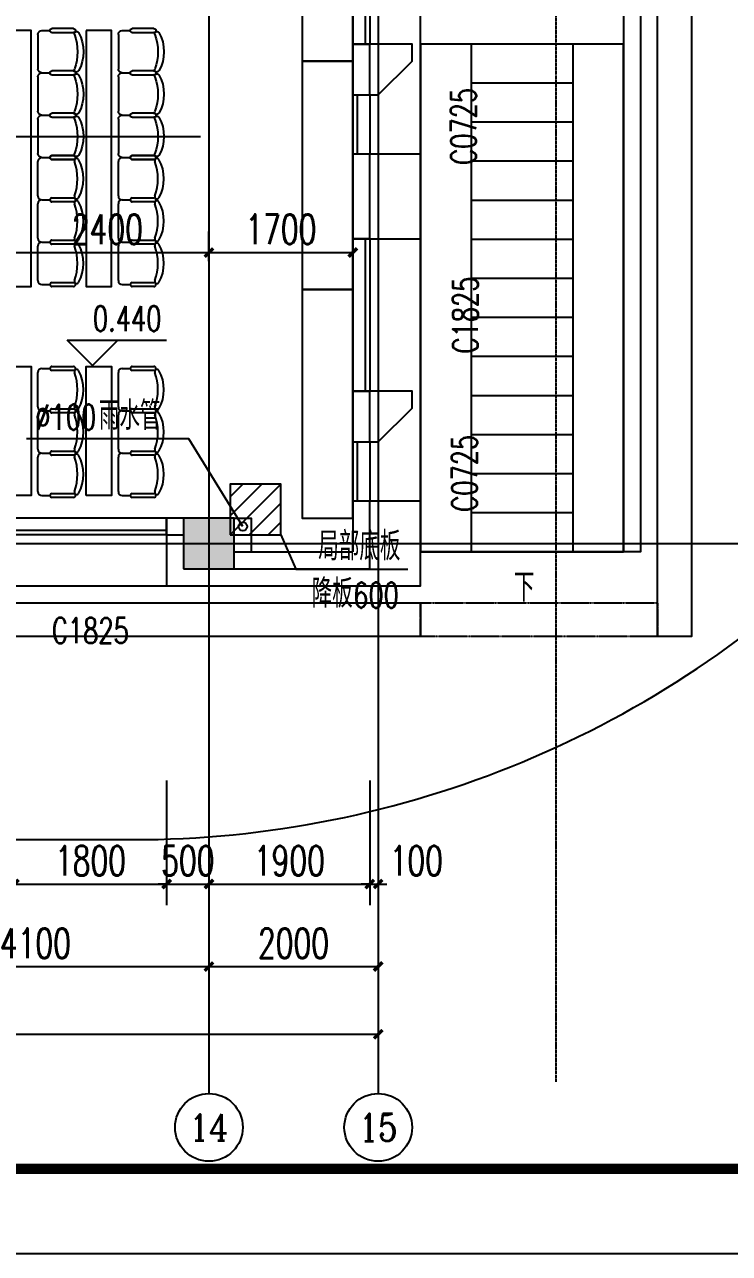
# Model space of a CAD drawing. Header units: millimetres. Extents: x 0 to 118900, y 0 to 84100.
# Drawn here: x 80220 to 88548, y 0 to 14521 of the extents above; entities that cross this region are included whole.
import ezdxf
from ezdxf.enums import TextEntityAlignment as Align

# ---------------------------------------------------------------- set-up
doc = ezdxf.new("R2010")
doc.units = ezdxf.units.MM
doc.linetypes.add('DASH', pattern=[0.35, 0.25, -0.1])
doc.linetypes.add('DOTE', pattern=[2.42, 2, -0.2, 0.02, -0.2])
for name, color, linetype in [('AXIS', 3, 'Continuous'), ('AXIS_TEXT', 7, 'Continuous'), ('COLUMN', 2, 'Continuous'), ('DIM_ELEV', 3, 'Continuous'), ('DIM_LEAD', 3, 'Continuous'), ('DIM_SYMB', 3, 'Continuous'), ('DOTE', 1, 'DOTE'), ('EVTR', 6, 'Continuous'), ('FACADE OUTER SKIN', 6, 'Continuous'), ('FUR', 36, 'Continuous'), ('PUB_DIM', 3, 'Continuous'), ('PUB_HATCH', 8, 'Continuous'), ('PUB_TEXT', 7, 'Continuous'), ('RD-侧石线', 9, 'Continuous'), ('SEE', 5, 'Continuous'), ('STAIR', 201, 'Continuous'), ('SURFACE', 6, 'Continuous'), ('WALL', 2, 'Continuous'), ('WINDOW', 4, 'Continuous'), ('WINDOW_TEXT', 7, 'Continuous'), ('图框', 7, 'Continuous'), ('排水', 7, 'Continuous')]:
    doc.layers.add(name, color=color, linetype=linetype)
doc.layers.add('DIM_MODI', color=6, linetype='Continuous', plot=False)
doc.styles.add('_TCH_AXIS', font='COMPLEX', dxfattribs={"bigfont": 'GBCBIG'})
doc.styles.add('_TCH_DIM', font='SIMPLEX', dxfattribs={"bigfont": 'GBCBIG'})
doc.styles.add('_TCH_WINDOW', font='SIMPLEX', dxfattribs={"height": 3.5, "bigfont": 'GBCBIG'})
doc.styles.add('COMPLEX', font='COMPLEX')
doc.styles.add('DIM_FONT', font='SIMPLEX', dxfattribs={"width": 0.7, "bigfont": 'GBCBIG'})
doc.styles.add('TKZ1_tjhts.shx', font='tjromant.shx', dxfattribs={"bigfont": 'tjhts.shx'})
doc.dimstyles.new('_TCH_ARCH&&100', dxfattribs={"dimtxt": 350, "dimasz": 100, "dimexe": 250, "dimexo": 300, "dimgap": 100, "dimtad": 1, "dimdec": 0, "dimzin": 0, "dimdsep": 46, "dimtxsty": 'DIM_FONT', "dimblk": 'ARCHTICK', "dimcen": 0.09, "dimclrt": 7, "dimazin": 2, "dimtfac": 1, "dimtdec": 0, "dimtix": 1, "dimtmove": 2, "dimatfit": 3, "dimldrblk": 'ARCHTICK', "dimfxl": 1, "dimtolj": 1, "dimtzin": 0, "dimarcsym": 0})

# ---------------------------------------------------------------- blocks, each defined once
blk = doc.blocks.new('WATER PIPE 05')
at = {"layer": 'EVTR', "ltscale": 20}
blk.add_circle((573814, 805851), 50, dxfattribs=at)
at = {"layer": 'SURFACE', "ltscale": 20}
blk.add_lwpolyline([(573714, 805951), (573914, 805951), (573914, 805551)], dxfattribs=at)
blk = doc.blocks.new('TJAD_TK_A0_A')
at = {"layer": '图框'}
blk.add_line((-0.12, 0.06), (1188.88, 0.06), dxfattribs=at)
at = {"layer": '图框', "const_width": 1.2}
blk.add_lwpolyline([(1178.88, 10.06), (1178.88, 831.06), (24.88, 831.06), (24.88, 10.06)], close=True, dxfattribs=at)
at = {"style": 'TKZ1_tjhts.shx'}
for tag, p, height, flags in [('ClientChinese_001', (977.79, 443.57), 5, 8), ('ClientChinese_002', (1013.71, 434.65), 5, 8), ('DescriptionChineseA_001', (1089.55, 425.89), 3.6, 8), ('RevA', (1115.23, 424.56), 3, 8), ('ProjectNameChinese_001', (992.73, 296.22), 5, 8), ('SubProjectChinese_001', (1095.02, 282.68), 3, 8), ('SubProjectNo', (1158.66, 271.34), 3, 8), ('ApprovedBy', (1120.43, 250.26), 3.6, 8), ('ApprovedBySignPos', (1139.55, 247.78), 3.6, 9), ('ReviewedBy', (1120.43, 240.36), 3.6, 8), ('ReviewedBySignPos', (1139.55, 238.08), 3.6, 9), ('CheckedBy', (1120.43, 230.63), 3.6, 8), ('CheckedBySignPos', (1138.96, 228.13), 3.6, 9), ('PrincipalInCharge1', (1120.43, 219.88), 3.6, 8), ('PrincipalInCharge1SignPos', (1138.79, 217.18), 3.6, 9), ('PrincipalInCharge2', (1120.43, 210.44), 3.6, 8), ('PrincipalInCharge2SignPos', (1138.61, 207.69), 3.6, 9), ('DisciplineResponsible1', (1120.43, 200.15), 3.6, 8), ('DisciplineResponsible1SignPos', (1139.16, 197.4), 3.6, 9), ('DisciplineResponsible2', (1120.43, 190.13), 3.6, 8), ('DisciplineResponsible2SignPos', (1138.95, 187.58), 3.6, 9), ('DesignedBy1', (1120.43, 180.47), 3.6, 8), ('DesignedBy1SignPos', (1138.5, 177.67), 3.6, 9), ('DesignedBy2', (1120.43, 169.78), 3.6, 8), ('DesignedBy2SignPos', (1138.65, 167.23), 3.6, 9), ('DrawnBy', (1120.43, 160.19), 3.6, 8), ('DrawnBySignPos', (1138.65, 157.82), 3.6, 9), ('DisciplineChinese', (1119.24, 125.84), 3.6, 8), ('StageChinese', (1158.76, 125.37), 3.6, 8), ('DisciplineEnglish', (1119.42, 122.2), 2.2, 8), ('StageEnglish', (1158.94, 121.73), 2.2, 8), ('SheetNo', (1118.87, 114.03), 3, 8), ('Rev2', (1158.86, 113.56), 3, 8)]:
    blk.add_attdef(tag, p, '', height=height, dxfattribs=dict(at, flags=flags))
at = {"style": 'TKZ1_tjhts.shx', "width": 0.7, "flags": 8}
for tag, p, height in [('DateA', (1099.36, 424.56), 3), ('ProjectNo', (1119.31, 270.56), 3), ('ApprovedByDate', (1159.94, 250.39), 3.6), ('ReviewedByDate', (1159.94, 241), 3.6), ('CheckedByDate', (1159.94, 230.41), 3.6), ('PrincipalInCharge1Date', (1159.94, 220.36), 3.6), ('PrincipalInCharge2Date', (1159.94, 210.61), 3.6), ('DisciplineResponsible1Date', (1159.94, 200.05), 3.6), ('DisciplineResponsible2Date', (1159.94, 190.43), 3.6), ('DesignedBy1Date', (1159.94, 179.93), 3.6), ('DesignedBy2Date', (1159.94, 169.41), 3.6), ('DrawnByDate', (1159.94, 159.78), 3.6)]:
    blk.add_attdef(tag, p, '', height=height, dxfattribs=at)
at = {"style": 'TKZ1_tjhts.shx', "flags": 8}
for tag, height, p in [('DescriptionEnglishA', 2.2, (1150.82, 423.33)), ('ClientEnglish', 3, (1139.46, 390.63)), ('ProjectNameEnglish', 3, (1142.02, 290.26)), ('SubProjectEnglish', 2.2, (1148.76, 279.65)), ('SheetTitleEnglish', 3, (1142.79, 135.3))]:
    blk.add_attdef(tag, text='', height=height, dxfattribs=at).set_placement(p, align=Align.MIDDLE_CENTER)
at = {"style": 'TKZ1_tjhts.shx', "flags": 9}
for tag, p in [('Electricity3SignPos', (15.68, 269.92)), ('ELV3SignPos', (23.47, 269.59)), ('Electricity2SignPos', (15.71, 253.14)), ('ELV2SignPos', (23.5, 252.81)), ('Electricity1SignPos', (15.63, 237.78)), ('ELV1SignPos', (23.42, 237.46)), ('Power3SignPos', (23.18, 205.92)), ('HVAC3SignPos', (14.96, 205.89)), ('Power2SignPos', (23.38, 189.51)), ('HVAC2SignPos', (15.13, 189.18)), ('Power1SignPos', (23.75, 173.22)), ('HVAC1SignPos', (15.89, 173.16)), ('Plumbing3SignPos', (16.07, 141.15)), ('Structure7SignPos', (23.2, 141.11)), ('Structure6SignPos', (23, 125.87)), ('Plumbing2SignPos', (14.83, 125.62)), ('Structure5SignPos', (23, 110.08)), ('Plumbing1SignPos', (15.66, 109.11)), ('Structure4SignPos', (23, 93.78)), ('Architecture3SignPos', (16.07, 77.07)), ('Structure3SignPos', (22.74, 77.47)), ('Architecture2SignPos', (15.8, 61.24)), ('Structure2SignPos', (23.12, 62.01)), ('Architecture1SignPos', (16.88, 45.06)), ('Structure1SignPos', (23.11, 45.86))]:
    blk.add_attdef(tag, p, '', height=2.5, rotation=90, dxfattribs=at)
at = {"style": 'TKZ1_tjhts.shx', "flags": 8}
blk.add_attdef('SheetTitleChinese', text='', height=5, dxfattribs=at).set_placement((1140.42, 148.12), align=Align.TOP_CENTER)
blk = doc.blocks.new('_AXISO')
blk.add_circle((0, 0), 0.5)
at = {"layer": 'AXIS_TEXT', "style": 'COMPLEX', "width": 1.041667}
blk.add_attdef('A', text='', height=0.56, dxfattribs=at).set_placement((-0.25, -0.28), (0.25, -0.28), align=Align.FIT)
blk = doc.blocks.new('_ArchTick')
at = {"color": 0, "linetype": 'ByBlock', "const_width": 0.4}
blk.add_lwpolyline([(-0.5, -0.5), (0.5, 0.5)], dxfattribs=at)
blk = doc.blocks.new('*D50')
at = {"layer": 'AXIS', "color": 0, "lineweight": -2, "transparency": 16777216}
for p, q in [((718944, 1539853), (718944, 1536603)), ((791444, 1539853), (791444, 1536603)), ((718944, 1536853), (791444, 1536853))]:
    blk.add_line(p, q, dxfattribs=at)
at = {"layer": 'Defpoints', "color": 0, "transparency": 16777216}
for p in [(718944, 1540153), (791444, 1540153), (791444, 1536853)]:
    blk.add_point(p, dxfattribs=at)
at = {"layer": 'AXIS', "color": 0, "lineweight": -2, "transparency": 16777216, "xscale": 100, "yscale": 100, "zscale": 100, "rotation": 180}
blk.add_blockref('_ArchTick', (718944, 1536853), dxfattribs=at)
at = {"layer": 'AXIS', "color": 0, "lineweight": -2, "transparency": 16777216, "xscale": 100, "yscale": 100, "zscale": 100}
blk.add_blockref('_ArchTick', (791444, 1536853), dxfattribs=at)
at = {"layer": 'AXIS', "color": 7, "transparency": 16777216, "insert": (755194, 1537128), "char_height": 350, "attachment_point": 5, "style": 'DIM_FONT'}
blk.add_mtext('\\A1;72500', dxfattribs=at)
blk = doc.blocks.new('*D63')
at = {"layer": 'AXIS', "color": 0, "lineweight": -2, "transparency": 16777216}
for p, q in [((785344, 1539853), (785344, 1537403)), ((789444, 1539853), (789444, 1537403)), ((785344, 1537653), (789444, 1537653))]:
    blk.add_line(p, q, dxfattribs=at)
at = {"layer": 'Defpoints', "color": 0, "transparency": 16777216}
for p in [(785344, 1540153), (789444, 1540153), (789444, 1537653)]:
    blk.add_point(p, dxfattribs=at)
at = {"layer": 'AXIS', "color": 0, "lineweight": -2, "transparency": 16777216, "xscale": 100, "yscale": 100, "zscale": 100, "rotation": 180}
blk.add_blockref('_ArchTick', (785344, 1537653), dxfattribs=at)
at = {"layer": 'AXIS', "color": 0, "lineweight": -2, "transparency": 16777216, "xscale": 100, "yscale": 100, "zscale": 100}
blk.add_blockref('_ArchTick', (789444, 1537653), dxfattribs=at)
at = {"layer": 'AXIS', "color": 7, "transparency": 16777216, "insert": (787394, 1537928), "char_height": 350, "attachment_point": 5, "style": 'DIM_FONT'}
blk.add_mtext('\\A1;4100', dxfattribs=at)
blk = doc.blocks.new('*D64')
at = {"layer": 'AXIS', "color": 0, "lineweight": -2, "transparency": 16777216}
for p, q in [((789444, 1539853), (789444, 1537403)), ((791444, 1539853), (791444, 1537403)), ((789444, 1537653), (791444, 1537653))]:
    blk.add_line(p, q, dxfattribs=at)
at = {"layer": 'Defpoints', "color": 0, "transparency": 16777216}
for p in [(789444, 1540153), (791444, 1540153), (791444, 1537653)]:
    blk.add_point(p, dxfattribs=at)
at = {"layer": 'AXIS', "color": 0, "lineweight": -2, "transparency": 16777216, "xscale": 100, "yscale": 100, "zscale": 100, "rotation": 180}
blk.add_blockref('_ArchTick', (789444, 1537653), dxfattribs=at)
at = {"layer": 'AXIS', "color": 0, "lineweight": -2, "transparency": 16777216, "xscale": 100, "yscale": 100, "zscale": 100}
blk.add_blockref('_ArchTick', (791444, 1537653), dxfattribs=at)
at = {"layer": 'AXIS', "color": 7, "transparency": 16777216, "insert": (790444, 1537928), "char_height": 350, "attachment_point": 5, "style": 'DIM_FONT'}
blk.add_mtext('\\A1;2000', dxfattribs=at)
blk = doc.blocks.new('A$C2A1F14C1')
for p, q in [((0, -170), (0, 170)), ((39, 209), (117, 209)), ((137, 228), (351, 228)), ((351, 189), (137, 189)), ((39, -209), (117, -209)), ((137, -189), (351, -189)), ((351, -228), (137, -228))]:
    blk.add_line(p, q)
for centre, radius, start, end in [((39, 170), 39, 90, 180), ((137, 209), 19.5, 90, 270), ((351, 209), 19.5, 270, 90), ((381, 178), 21.9, 31.8908, 201.2393), ((-116, 0), 506, 340.4246, 19.5754), ((68, 0), 382, 330.2912, 29.7088), ((39, -170), 39, 180, 270), ((137, -209), 19.5, 90, 270), ((351, -209), 19.5, 270, 90), ((381, -178), 21.9, 158.7607, 328.1092)]:
    blk.add_arc(centre, radius, start, end)
blk = doc.blocks.new('120 SEATS')
at = {"layer": 'DIM_MODI', "ltscale": 20}
for points in [[(1002799, 1572146), (1001583, 1572146), (1000919, 1572810), (1000919, 1574126)], [(1002799, 1572426), (1001699, 1572426), (1001199, 1572926), (1001199, 1574126)], [(1002799, 1574126), (1002799, 1572146)]]:
    blk.add_lwpolyline(points, dxfattribs=at)
at = {"layer": 'FUR'}
for points in [[(993849, 1574289), (993849, 1572763), (994149, 1572763), (994149, 1574289), (993849, 1574289)], [(994799, 1574289), (994799, 1572763), (995099, 1572763), (995099, 1574289), (994799, 1574289)], [(995749, 1574289), (995749, 1572763), (996049, 1572763), (996049, 1574289), (995749, 1574289)], [(996699, 1574289), (996699, 1572763), (996999, 1572763), (996999, 1574289), (996699, 1574289)], [(997649, 1574289), (997649, 1572763), (997949, 1572763), (997949, 1574289), (997649, 1574289)], [(998599, 1574289), (998599, 1572763), (998899, 1572763), (998899, 1574289), (998599, 1574289)], [(999549, 1574289), (999549, 1572763), (999849, 1572763), (999849, 1574289), (999549, 1574289)], [(992899, 1573789), (992899, 1572763), (993199, 1572763), (993199, 1573789), (992899, 1573789)], [(992891, 1571876), (992891, 1568363), (993191, 1568363), (993191, 1571876), (992891, 1571876)], [(993849, 1571876), (993849, 1568363), (994149, 1568363), (994149, 1571876), (993849, 1571876)], [(994799, 1571876), (994799, 1568363), (995099, 1568363), (995099, 1571876), (994799, 1571876)], [(995749, 1571876), (995749, 1568363), (996049, 1568363), (996049, 1571876), (995749, 1571876)], [(996699, 1571876), (996699, 1568363), (996999, 1568363), (996999, 1571876), (996699, 1571876)], [(997649, 1571876), (997649, 1568363), (997949, 1568363), (997949, 1571876), (997649, 1571876)], [(998599, 1571876), (998599, 1568363), (998899, 1568363), (998899, 1571876), (998599, 1571876)], [(999549, 1571876), (999549, 1568363), (999849, 1568363), (999849, 1571876), (999549, 1571876)], [(1000499, 1571386), (1000499, 1568363), (1000799, 1568363), (1000799, 1571386), (1000499, 1571386)], [(1001449, 1571386), (1001449, 1568363), (1001749, 1568363), (1001749, 1571386), (1001449, 1571386)], [(992899, 1566391), (992899, 1567417), (993199, 1567417), (993199, 1566391), (992899, 1566391)], [(993849, 1565891), (993849, 1567417), (994149, 1567417), (994149, 1565891), (993849, 1565891)], [(994799, 1565891), (994799, 1567417), (995099, 1567417), (995099, 1565891), (994799, 1565891)], [(995749, 1565891), (995749, 1567417), (996049, 1567417), (996049, 1565891), (995749, 1565891)], [(996699, 1565891), (996699, 1567417), (996999, 1567417), (996999, 1565891), (996699, 1565891)], [(997649, 1565891), (997649, 1567417), (997949, 1567417), (997949, 1565891), (997649, 1565891)], [(998599, 1565891), (998599, 1567417), (998899, 1567417), (998899, 1565891), (998599, 1565891)], [(999549, 1565891), (999549, 1567417), (999849, 1567417), (999849, 1565891), (999549, 1565891)], [(1000499, 1565891), (1000499, 1567417), (1000799, 1567417), (1000799, 1565891), (1000499, 1565891)], [(1001449, 1565891), (1001449, 1567417), (1001749, 1567417), (1001749, 1565891), (1001449, 1565891)]]:
    blk.add_lwpolyline(points, dxfattribs=at)
for points in [[(991499, 1567687), (990699, 1567687), (990699, 1572565), (991499, 1572565), (991899, 1572065), (991899, 1568187)], [(990799, 1572076), (990699, 1572076), (990699, 1568076), (990799, 1568076)]]:
    blk.add_lwpolyline(points, close=True, dxfattribs=at)
at = {"layer": 'FUR', "ltscale": 20}
blk.add_lwpolyline([(991399, 1571149), (991899, 1571149), (991899, 1569103), (991399, 1569103)], close=True, dxfattribs=at)
at = {"layer": 'SEE', "linetype": 'DASH'}
for p, q in [((990721, 1568104), (994452, 1574626)), ((990713, 1572149), (994479, 1565626))]:
    blk.add_line(p, q, dxfattribs=at)
at = {"layer": 'SEE'}
for points in [[(994799, 1574926), (994799, 1565626)], [(996699, 1574926), (996699, 1565626)], [(998599, 1574926), (998599, 1565626)], [(990719, 1573346), (995916, 1572137), (990719, 1570927)], [(1002799, 1571866), (1000499, 1571866), (1000499, 1565626)], [(990697, 1570136), (1002799, 1570136)]]:
    blk.add_lwpolyline(points, dxfattribs=at)
blk.add_lwpolyline([(995916, 1572287), (996316, 1572287), (996316, 1571987), (995916, 1571987)], close=True, dxfattribs=at)
at = {"layer": 'FUR', "extrusion": (0, 0, -1), "xscale": 1.198432564735413, "yscale": 1.198432564735413, "zscale": -1.198432564735413, "rotation": 180}
for p in [(-994229, 1574037), (-995179, 1574037), (-996129, 1574037), (-997079, 1574037), (-998029, 1574037), (-998979, 1574037), (-999929, 1574037), (-993279, 1573537), (-994229, 1573537), (-995179, 1573537), (-996129, 1573537), (-997079, 1573537), (-998029, 1573537), (-998979, 1573537), (-999929, 1573537), (-993279, 1573037), (-994229, 1573037), (-995179, 1573037), (-996129, 1573037), (-997079, 1573037), (-998029, 1573037), (-998979, 1573037), (-999929, 1573037), (-993271, 1571636), (-994229, 1571636), (-995179, 1571636), (-996129, 1571636), (-997079, 1571636), (-998029, 1571636), (-998979, 1571636), (-999929, 1571636), (-993271, 1571136), (-994229, 1571136), (-995179, 1571136), (-996129, 1571136), (-997079, 1571136), (-998029, 1571136), (-998979, 1571136), (-999929, 1571136), (-1000879, 1571136), (-1001829, 1571136), (-993271, 1570636), (-994229, 1570636), (-995179, 1570636), (-996129, 1570636), (-997079, 1570636), (-998029, 1570636), (-998979, 1570636), (-999929, 1570636), (-1000879, 1570636), (-1001829, 1570636), (-993271, 1570136), (-994229, 1570136), (-995179, 1570136), (-996129, 1570136), (-997079, 1570136), (-998029, 1570136), (-998979, 1570136), (-999929, 1570136), (-1000879, 1570136), (-1001829, 1570136)]:
    blk.add_blockref('A$C2A1F14C1', p, dxfattribs=at)
at = {"layer": 'FUR', "xscale": 1.198432564735413, "yscale": 1.198432564735413, "zscale": 1.198432564735413}
for p in [(993271, 1569636), (994229, 1569636), (995179, 1569636), (996129, 1569636), (997079, 1569636), (998029, 1569636), (998979, 1569636), (999929, 1569636), (1000879, 1569636), (1001829, 1569636), (993271, 1569136), (994229, 1569136), (995179, 1569136), (996129, 1569136), (997079, 1569136), (998029, 1569136), (998979, 1569136), (999929, 1569136), (1000879, 1569136), (1001829, 1569136), (993271, 1568636), (994229, 1568636), (995179, 1568636), (996129, 1568636), (997079, 1568636), (998029, 1568636), (998979, 1568636), (999929, 1568636), (1000879, 1568636), (1001829, 1568636), (993279, 1567143), (994229, 1567143), (995179, 1567143), (996129, 1567143), (997079, 1567143), (998029, 1567143), (998979, 1567143), (999929, 1567143), (1000879, 1567143), (1001829, 1567143), (993279, 1566643), (994229, 1566643), (995179, 1566643), (996129, 1566643), (997079, 1566643), (998029, 1566643), (998979, 1566643), (999929, 1566643), (1000879, 1566643), (1001829, 1566643), (994229, 1566143), (995179, 1566143), (996129, 1566143), (997079, 1566143), (998029, 1566143), (998979, 1566143), (999929, 1566143), (1000879, 1566143), (1001829, 1566143)]:
    blk.add_blockref('A$C2A1F14C1', p, dxfattribs=at)
blk = doc.blocks.new('_FZH')
blk.add_lwpolyline([(-0.5, -0.5), (0.5, -0.5), (0.5, 0.5), (-0.5, 0.5)], close=True)
at = {"layer": 'PUB_HATCH'}
blk.add_solid([(-0.5, -0.5), (0.5, -0.5), (-0.5, 0.5), (0.5, 0.5)], dxfattribs=at)
blk = doc.blocks.new('$WINLIB2D$00000004')
at = {"color": 0}
for points in [[(-0.5, 0.5), (-0.5, -0.5)], [(-0.5, 0.5), (0.5, 0.5)], [(0.5, -0.5), (0.5, 0.5)], [(-0.5, 0.2406), (0.5, 0.2406)], [(-0.5, -0.5), (0.5, -0.5)]]:
    blk.add_lwpolyline(points, dxfattribs=at)
blk = doc.blocks.new('*D467')
at = {"layer": 'Defpoints', "color": 0, "transparency": 16777216}
for p in [(82398, 11828), (79998, 11427), (82398, 11427)]:
    blk.add_point(p, dxfattribs=at)
at = {"layer": 'PUB_DIM', "color": 0, "lineweight": -2, "transparency": 16777216}
for p, q in [((79998, 11727), (79998, 12078)), ((82398, 11727), (82398, 12078)), ((79998, 11828), (82398, 11828))]:
    blk.add_line(p, q, dxfattribs=at)
at = {"layer": 'PUB_DIM', "color": 0, "lineweight": -2, "transparency": 16777216, "xscale": 100, "yscale": 100, "zscale": 100, "rotation": 180}
blk.add_blockref('_ArchTick', (79998, 11828), dxfattribs=at)
at = {"layer": 'PUB_DIM', "color": 0, "lineweight": -2, "transparency": 16777216, "xscale": 100, "yscale": 100, "zscale": 100}
blk.add_blockref('_ArchTick', (82398, 11828), dxfattribs=at)
at = {"layer": 'PUB_DIM', "color": 7, "transparency": 16777216, "insert": (81198, 12103), "char_height": 350, "attachment_point": 5, "style": 'DIM_FONT'}
blk.add_mtext('\\A1;2400', dxfattribs=at)
blk = doc.blocks.new('*D468')
at = {"layer": 'Defpoints', "color": 0, "transparency": 16777216}
for p in [(84098, 11828), (82398, 11427), (84098, 11427)]:
    blk.add_point(p, dxfattribs=at)
at = {"layer": 'PUB_DIM', "color": 0, "lineweight": -2, "transparency": 16777216}
for p, q in [((82398, 11727), (82398, 12078)), ((84098, 11727), (84098, 12078)), ((82398, 11828), (84098, 11828))]:
    blk.add_line(p, q, dxfattribs=at)
at = {"layer": 'PUB_DIM', "color": 0, "lineweight": -2, "transparency": 16777216, "xscale": 100, "yscale": 100, "zscale": 100, "rotation": 180}
blk.add_blockref('_ArchTick', (82398, 11828), dxfattribs=at)
at = {"layer": 'PUB_DIM', "color": 0, "lineweight": -2, "transparency": 16777216, "xscale": 100, "yscale": 100, "zscale": 100}
blk.add_blockref('_ArchTick', (84098, 11828), dxfattribs=at)
at = {"layer": 'PUB_DIM', "color": 7, "transparency": 16777216, "insert": (83248, 12103), "char_height": 350, "attachment_point": 5, "style": 'DIM_FONT'}
blk.add_mtext('\\A1;1700', dxfattribs=at)
blk = doc.blocks.new('*D338')
at = {"layer": 'Defpoints', "color": 0, "transparency": 16777216}
for p in [(80098, 5890), (81898, 5890), (81898, 4365)]:
    blk.add_point(p, dxfattribs=at)
at = {"layer": 'PUB_DIM', "color": 0, "lineweight": -2, "transparency": 16777216}
for p, q in [((80098, 5590), (80098, 4115)), ((81898, 5590), (81898, 4115)), ((80098, 4365), (81898, 4365))]:
    blk.add_line(p, q, dxfattribs=at)
at = {"layer": 'PUB_DIM', "color": 0, "lineweight": -2, "transparency": 16777216, "xscale": 100, "yscale": 100, "zscale": 100, "rotation": 180}
blk.add_blockref('_ArchTick', (80098, 4365), dxfattribs=at)
at = {"layer": 'PUB_DIM', "color": 0, "lineweight": -2, "transparency": 16777216, "xscale": 100, "yscale": 100, "zscale": 100}
blk.add_blockref('_ArchTick', (81898, 4365), dxfattribs=at)
at = {"layer": 'PUB_DIM', "color": 7, "transparency": 16777216, "insert": (80998, 4640), "char_height": 350, "attachment_point": 5, "style": 'DIM_FONT'}
blk.add_mtext('\\A1;1800', dxfattribs=at)
blk = doc.blocks.new('*D339')
at = {"layer": 'Defpoints', "color": 0, "transparency": 16777216}
for p in [(81898, 5890), (82398, 5890), (82398, 4365)]:
    blk.add_point(p, dxfattribs=at)
at = {"layer": 'PUB_DIM', "color": 0, "lineweight": -2, "transparency": 16777216}
for p, q in [((81898, 5590), (81898, 4115)), ((82398, 5590), (82398, 4115)), ((81898, 4365), (81798, 4365)), ((81898, 4365), (82398, 4365)), ((82398, 4365), (82498, 4365))]:
    blk.add_line(p, q, dxfattribs=at)
at = {"layer": 'PUB_DIM', "color": 0, "lineweight": -2, "transparency": 16777216, "xscale": 100, "yscale": 100, "zscale": 100}
blk.add_blockref('_ArchTick', (81898, 4365), dxfattribs=at)
at = {"layer": 'PUB_DIM', "color": 0, "lineweight": -2, "transparency": 16777216, "xscale": 100, "yscale": 100, "zscale": 100, "rotation": 180}
blk.add_blockref('_ArchTick', (82398, 4365), dxfattribs=at)
at = {"layer": 'PUB_DIM', "color": 7, "transparency": 16777216, "insert": (82148, 4640), "char_height": 350, "attachment_point": 5, "style": 'DIM_FONT'}
blk.add_mtext('\\A1;500', dxfattribs=at)
blk = doc.blocks.new('*D340')
at = {"layer": 'Defpoints', "color": 0, "transparency": 16777216}
for p in [(82398, 5890), (84298, 5890), (84298, 4365)]:
    blk.add_point(p, dxfattribs=at)
at = {"layer": 'PUB_DIM', "color": 0, "lineweight": -2, "transparency": 16777216}
for p, q in [((82398, 5590), (82398, 4115)), ((84298, 5590), (84298, 4115)), ((82398, 4365), (84298, 4365))]:
    blk.add_line(p, q, dxfattribs=at)
at = {"layer": 'PUB_DIM', "color": 0, "lineweight": -2, "transparency": 16777216, "xscale": 100, "yscale": 100, "zscale": 100, "rotation": 180}
blk.add_blockref('_ArchTick', (82398, 4365), dxfattribs=at)
at = {"layer": 'PUB_DIM', "color": 0, "lineweight": -2, "transparency": 16777216, "xscale": 100, "yscale": 100, "zscale": 100}
blk.add_blockref('_ArchTick', (84298, 4365), dxfattribs=at)
at = {"layer": 'PUB_DIM', "color": 7, "transparency": 16777216, "insert": (83348, 4640), "char_height": 350, "attachment_point": 5, "style": 'DIM_FONT'}
blk.add_mtext('\\A1;1900', dxfattribs=at)
blk = doc.blocks.new('*D341')
at = {"layer": 'Defpoints', "color": 0, "transparency": 16777216}
for p in [(84298, 5890), (84398, 5890), (84398, 4365)]:
    blk.add_point(p, dxfattribs=at)
at = {"layer": 'PUB_DIM', "color": 0, "lineweight": -2, "transparency": 16777216}
for p, q in [((84298, 5590), (84298, 4115)), ((84398, 5590), (84398, 4115)), ((84298, 4365), (84198, 4365)), ((84298, 4365), (84398, 4365)), ((84398, 4365), (84498, 4365))]:
    blk.add_line(p, q, dxfattribs=at)
at = {"layer": 'PUB_DIM', "color": 0, "lineweight": -2, "transparency": 16777216, "xscale": 100, "yscale": 100, "zscale": 100}
blk.add_blockref('_ArchTick', (84298, 4365), dxfattribs=at)
at = {"layer": 'PUB_DIM', "color": 0, "lineweight": -2, "transparency": 16777216, "xscale": 100, "yscale": 100, "zscale": 100, "rotation": 180}
blk.add_blockref('_ArchTick', (84398, 4365), dxfattribs=at)
at = {"layer": 'PUB_DIM', "color": 7, "transparency": 16777216, "insert": (84848, 4640), "char_height": 350, "attachment_point": 5, "style": 'DIM_FONT'}
blk.add_mtext('\\A1;100', dxfattribs=at)
blk = doc.blocks.new('AXIS-NET-07')
at = {"layer": 'AXIS'}
for p, q in [((789444, 1540152.8), (789444, 1536152.8)), ((791444, 1540152.8), (791444, 1536152.8))]:
    blk.add_line(p, q, dxfattribs=at)
at = {"layer": 'DOTE'}
for p, q in [((791444, 1612352.8), (791444, 1540142.8)), ((789444, 1552252.8), (789444, 1540152.8)), ((716444, 1542652.8), (796044, 1542652.8))]:
    blk.add_line(p, q, dxfattribs=at)
at = {"layer": 'AXIS'}
ref = blk.add_blockref('_AXISO', (789444, 1535752.8), dxfattribs=dict(at, xscale=800, yscale=800, zscale=800))
ref.add_attrib('A', '14', dxfattribs={"layer": 'AXIS_TEXT', "ltscale": 20, "height": 314.07, "style": '_TCH_AXIS'}).set_placement((789212.2, 1535595.8), (789675.8, 1535595.8), align=Align.FIT)
ref = blk.add_blockref('_AXISO', (791444, 1535752.8), dxfattribs=dict(at, xscale=800, yscale=800, zscale=800))
ref.add_attrib('A', '15', dxfattribs={"layer": 'AXIS_TEXT', "ltscale": 20, "height": 328.45, "style": '_TCH_AXIS'}).set_placement((791217.2, 1535588.6), (791670.8, 1535588.6), align=Align.FIT)
for p1, p2, distance, picture, middle in [((718944, 1540152.8), (791444, 1540152.8), -3300, '*D50', (755194, 1537127.8)), ((785344, 1540152.8), (789444, 1540152.8), -2500, '*D63', (787394, 1537927.8)), ((789444, 1540152.8), (791444, 1540152.8), -2500, '*D64', (790444, 1537927.8))]:
    dim = blk.add_aligned_dim(p1=p1, p2=p2, distance=distance, dimstyle='_TCH_ARCH&&100', dxfattribs=at)
    dim.commit()
    dim.dimension.update_dxf_attribs({"geometry": picture, "text_midpoint": middle})

msp = doc.modelspace()

# ---------------------------------------------------------------- hatches: boundary and pattern name
at = {"layer": 'STAIR'}
h = msp.add_hatch(dxfattribs=at)
h.set_pattern_fill('ANSI31', color=256, scale=100, style=0)
h.set_pattern_definition([(45, (82647.56, 8489.89), (-112.253, 112.253), [])])
h.paths.add_polyline_path([(82647.6, 8489.9), (83247.6, 8489.9), (83247.6, 9089.9), (82647.6, 9089.9)])

# ---------------------------------------------------------------- linework, layer by layer
at = {"layer": 'DIM_ELEV'}
for p, q in [((81021.4, 10493.2), (80721.4, 10793.2)), ((80721.4, 10793.2), (81896.6, 10793.2)), ((81021.4, 10493.2), (81321.4, 10793.2))]:
    msp.add_line(p, q, dxfattribs=at)
at = {"layer": 'DIM_LEAD'}
for p, q in [((82160.9, 9627.4), (80241.9, 9627.4)), ((82797.6, 8589.9), (82160.9, 9627.4)), ((83247.6, 8489.9), (83425.5, 8085.3)), ((83425.5, 8085.3), (84747.2, 8085.3))]:
    msp.add_line(p, q, dxfattribs=at)
at = {"layer": 'DIM_SYMB'}
msp.add_lwpolyline([(86097.6, 8289.9, 0, 0, 0), (86097.7, 20243.8, 0, 0, 0), (86097.6, 21328.4, 80, 0, 0), (86097.6, 21628.4, 0, 0, 0)], format="xyseb", dxfattribs=at)
at = {"layer": 'DOTE', "ltscale": 20}
msp.add_line((86497.6, 78099.9), (86497.6, 2029.4), dxfattribs=at)
at = {"layer": 'FACADE OUTER SKIN', "ltscale": 20}
for points in [[(84297.6, 13689.9), (84397.6, 13689.9), (84797.6, 14089.9), (84797.6, 14289.9), (84297.6, 14289.9)], [(84297.6, 11989.9), (84897.6, 11989.9), (84897.6, 12989.9), (84297.6, 12989.9)], [(84297.6, 9589.9), (84397.6, 9589.9), (84797.6, 9989.9), (84797.6, 10189.9), (84297.6, 10189.9)], [(81897.6, 8489.9), (81897.6, 7889.9), (84897.6, 7889.9), (84897.6, 8889.9), (84297.6, 8889.9)]]:
    msp.add_lwpolyline(points, dxfattribs=at)
at = {"layer": 'FUR'}
for points in [[(84097.6, 16789.9), (83497.6, 16789.9), (83497.6, 14089.9), (84097.6, 14089.9)], [(84097.6, 14089.9), (83497.6, 14089.9), (83497.6, 11389.9), (84097.6, 11389.9)], [(84097.6, 11389.9), (83497.6, 11389.9), (83497.6, 8689.9), (84097.6, 8689.9)]]:
    msp.add_lwpolyline(points, close=True, dxfattribs=at)
at = {"layer": 'RD-侧石线'}
msp.add_lwpolyline([(2500, 4889.5), (81497.7, 4889.5, 0.415039), (93497.7, 16923.4), (93497.7, 19990, 0.4142005), (81497.7, 31989.5), (51597.7, 31989.5), (45797.6, 31989.5)], format="xyb", dxfattribs=at)
at = {"layer": 'SEE', "ltscale": 20}
msp.add_lwpolyline([(84897.6, 21889.9), (87497.6, 21889.9), (87497.6, 8289.9), (87297.6, 8289.9)], dxfattribs=at)
msp.add_lwpolyline([(87297.6, 8289.9), (84897.6, 8289.9), (84897.6, 21689.9), (87297.6, 21689.9)], close=True, dxfattribs=at)
at = {"layer": 'SEE'}
for points in [[(84897.6, 12989.9), (84897.6, 16089.9)], [(84897.6, 8889.9), (84897.6, 11989.9)], [(78797.6, 7889.9), (81897.6, 7889.9)]]:
    msp.add_lwpolyline(points, dxfattribs=at)
at = {"layer": 'STAIR'}
for p, q in [((85497.6, 14289.9), (85497.6, 8289.9)), ((86697.6, 14289.9), (85497.6, 14289.9)), ((86697.6, 14289.9), (86697.6, 8289.9)), ((86697.6, 13828.4), (85497.6, 13828.4)), ((86697.6, 13366.9), (85497.6, 13366.9)), ((86697.6, 12905.3), (85497.6, 12905.3)), ((86697.6, 12443.8), (85497.6, 12443.8)), ((86697.6, 11982.2), (85497.6, 11982.2)), ((86697.6, 11520.7), (85497.6, 11520.7)), ((86697.6, 11059.2), (85497.6, 11059.2)), ((86697.6, 10597.6), (85497.6, 10597.6)), ((86697.6, 10136.1), (85497.6, 10136.1)), ((86697.6, 9674.5), (85497.6, 9674.5)), ((86697.6, 9213), (85497.6, 9213)), ((86697.6, 8751.5), (85497.6, 8751.5)), ((86697.6, 8289.9), (85497.6, 8289.9))]:
    msp.add_line(p, q, dxfattribs=at)
for points in [[(84897.6, 8289.9), (87297.6, 8289.9), (87297.6, 14289.9), (84897.6, 14289.9)], [(82647.6, 8489.9), (83247.6, 8489.9), (83247.6, 9089.9), (82647.6, 9089.9)]]:
    msp.add_lwpolyline(points, close=True, dxfattribs=at)
at = {"layer": 'WALL'}
for p, q in [((84297.6, 14289.9), (84097.6, 14289.9)), ((84097.6, 14289.9), (84097.6, 13689.9)), ((84297.6, 13689.9), (84297.6, 14289.9)), ((84097.6, 13689.9), (84297.6, 13689.9)), ((84297.6, 12989.9), (84097.6, 12989.9)), ((84097.6, 12989.9), (84097.6, 11989.9)), ((84297.6, 11989.9), (84297.6, 12989.9)), ((84097.6, 11989.9), (84297.6, 11989.9)), ((84297.6, 10189.9), (84097.6, 10189.9)), ((84097.6, 10189.9), (84097.6, 9589.9)), ((84297.6, 9589.9), (84297.6, 10189.9)), ((84097.6, 9589.9), (84297.6, 9589.9)), ((84297.6, 8889.9), (84097.6, 8889.9)), ((84097.6, 8889.9), (84097.6, 8289.9)), ((84297.6, 8089.9), (84297.6, 8889.9)), ((82097.6, 8689.9), (81897.6, 8689.9)), ((81897.6, 8689.9), (81897.6, 8489.9)), ((81897.6, 8489.9), (82097.6, 8489.9)), ((82697.6, 8289.9), (84097.6, 8289.9)), ((82697.6, 8089.9), (84297.6, 8089.9))]:
    msp.add_line(p, q, dxfattribs=at)
at = {"layer": '排水'}
msp.add_lwpolyline([(83997.6, 30889.9), (87597.1, 30889.9), (87597.1, 30489.9), (85497.6, 30489.9), (85497.6, 25289.9), (88097.6, 25289.9), (88097.6, 7289.9), (87697.6, 7289.9), (87697.6, 24889.9), (85097.6, 24889.9), (85097.6, 30489.9), (83997.6, 30489.9)], close=True, dxfattribs=at)
msp.add_lwpolyline([(15497.6, 7289.9), (15497.6, 7689.9), (84897.6, 7689.9), (84897.6, 7289.9), (15497.6, 7289.9)], dxfattribs=at)
at = {"layer": '排水', "linetype": 'DASH'}
msp.add_lwpolyline([(84897.6, 7689.9), (87697.6, 7689.9), (87697.6, 7289.9), (84897.6, 7289.9)], close=True, dxfattribs=at)

# ---------------------------------------------------------------- block references
at = {"layer": 'COLUMN', "xscale": 600, "yscale": 600, "zscale": 600}
msp.add_blockref('_FZH', (82397.6, 8389.9), dxfattribs=at)
at = {"layer": 'DOTE'}
msp.add_blockref('AXIS-NET-07', (-707046.5, -1534262.9), dxfattribs=at)
at = {"layer": 'SEE'}
msp.add_blockref('120 SEATS', (-920501.5, -1556936.1), dxfattribs=at)
at = {"layer": 'SURFACE'}
msp.add_blockref('WATER PIPE 05', (-491016, -797261.1), dxfattribs=at)
at = {"layer": 'WINDOW'}
ref = msp.add_blockref('$WINLIB2D$00000004', (84197.6, 15189.9), dxfattribs=dict(at, xscale=-1800, yscale=-200, zscale=-1800, rotation=90))
ref.add_attrib('A', 'C1825', (85564.3, 14734.9), dxfattribs={"layer": 'WINDOW_TEXT', "ltscale": 20, "height": 297.5, "rotation": 90, "style": '_TCH_WINDOW', "width": 0.705882})
ref = msp.add_blockref('$WINLIB2D$00000004', (84197.6, 13339.9), dxfattribs=dict(at, xscale=-700, yscale=200, zscale=-700, rotation=90))
ref.add_attrib('A', 'C0725', (85553.7, 12864.9), dxfattribs={"layer": 'WINDOW_TEXT', "ltscale": 20, "height": 297.5, "rotation": 90, "style": '_TCH_WINDOW', "width": 0.705882})
ref = msp.add_blockref('$WINLIB2D$00000004', (84197.6, 11089.9), dxfattribs=dict(at, xscale=-1800, yscale=-200, zscale=-1800, rotation=90))
ref.add_attrib('A', 'C1825', (85575.9, 10634.9), dxfattribs={"layer": 'WINDOW_TEXT', "ltscale": 20, "height": 297.5, "rotation": 90, "style": '_TCH_WINDOW', "width": 0.705882})
ref = msp.add_blockref('$WINLIB2D$00000004', (84197.6, 9239.9), dxfattribs=dict(at, xscale=-700, yscale=200, zscale=-700, rotation=90))
ref.add_attrib('A', 'C0725', (85565.4, 8764.9), dxfattribs={"layer": 'WINDOW_TEXT', "ltscale": 20, "height": 297.5, "rotation": 90, "style": '_TCH_WINDOW', "width": 0.705882})
ref = msp.add_blockref('$WINLIB2D$00000004', (80997.6, 8589.9), dxfattribs=dict(at, xscale=-1800, yscale=-200, zscale=-1800))
ref.add_attrib('A', 'C1825', (80542.6, 7211.5), dxfattribs={"layer": 'WINDOW_TEXT', "ltscale": 20, "height": 297.5, "style": '_TCH_WINDOW', "width": 0.705882})
at = {"layer": '图框', "xscale": 100, "yscale": 100, "zscale": 100}
msp.add_blockref('TJAD_TK_A0_A', (12.1, -5.7), dxfattribs=at)

# ---------------------------------------------------------------- texts
at = {"layer": 'PUB_TEXT', "style": '_TCH_DIM', "width": 0.705882}
for s, p in [('0.440', (81026.6, 10898.2)), ('%%c100', (80346.9, 9732.4)), ('600', (84102.2, 7630.3))]:
    msp.add_text(s, height=297.5, dxfattribs=at).set_placement(p)
at = {"layer": 'PUB_TEXT', "style": '_TCH_DIM'}
for s, height, p in [('雨水管', 337.59, (81096.9, 9732.4)), ('局部底板', 337.59, (83689, 8190.3)), ('降板', 337.59, (83610.7, 7630.3)), ('下', 337.6, (86002.6, 7701.7))]:
    msp.add_text(s, height=height, dxfattribs=at).set_placement(p)

# ---------------------------------------------------------------- dimensions: what is measured, and where the dimension line sits
at = {"layer": 'PUB_DIM'}
for p1, p2, distance, picture, middle in [((79997.6, 11426.8), (82397.6, 11426.8), 400.8, '*D467', (81197.6, 12102.6)), ((82397.6, 11426.8), (84097.6, 11426.8), 400.8, '*D468', (83247.6, 12102.6)), ((80097.6, 5889.9), (81897.6, 5889.9), -1525, '*D338', (80997.6, 4639.9)), ((81897.6, 5889.9), (82397.6, 5889.9), -1525, '*D339', (82147.6, 4639.9)), ((82397.6, 5889.9), (84297.6, 5889.9), -1525, '*D340', (83347.6, 4639.9))]:
    dim = msp.add_aligned_dim(p1=p1, p2=p2, distance=distance, dimstyle='_TCH_ARCH&&100', dxfattribs=at)
    dim.commit()
    dim.dimension.update_dxf_attribs({"geometry": picture, "text_midpoint": middle})
dim = msp.add_linear_dim(base=(84397.6, 4364.9), p1=(84297.6, 5889.9), p2=(84397.6, 5889.9), angle=0, dimstyle='_TCH_ARCH&&100', dxfattribs=at)
dim.commit()
dim.dimension.update_dxf_attribs({"geometry": '*D341', "text_midpoint": (84847.6, 4639.9), "dimtype": 161})

doc.saveas('drawing.dxf')
